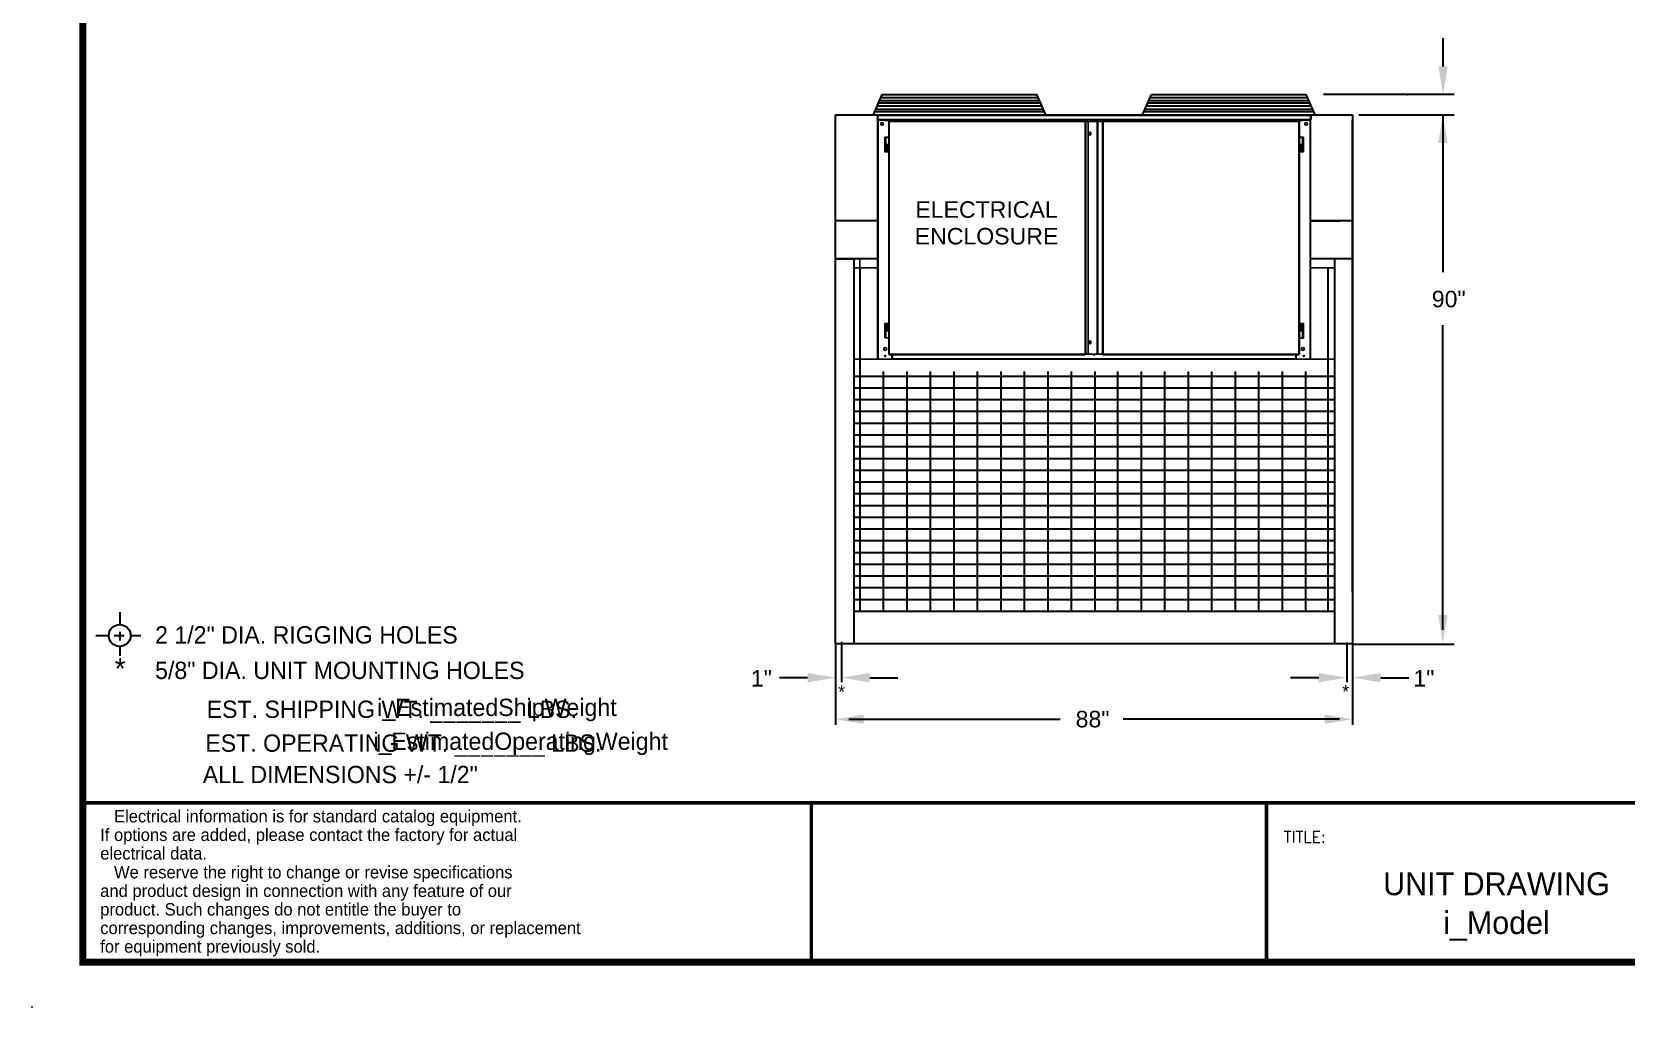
# Model space of a CAD drawing. Extents: x 527 to 1038, y -8 to 315.
# Drawn here: x 527.3 to 798.7, y -7.6 to 158.3 of the extents above; entities that cross this region are included whole.
import ezdxf
from ezdxf.enums import TextEntityAlignment as Align

# ---------------------------------------------------------------- set-up
doc = ezdxf.new("R2010")
doc.units = 0
doc.header["$MEASUREMENT"] = 0
doc.layers.get('0').update_dxf_attribs({"linetype": 'CONTINUOUS'})
doc.styles.add('dimentions', font='ARIAL.TTF')
doc.styles.add('SIMPLEX', font='SIMPLEX')

msp = doc.modelspace()

# ---------------------------------------------------------------- linework, layer by layer
at = {"lineweight": 30}
for p, q in [((767.53, 152.44), (767.53, 157.23)), ((670.56, 144.19), (672.04, 147.66)), ((671.62, 146.67), (698.83, 146.67)), ((671.83, 147.16), (698.62, 147.16)), ((672.04, 147.66), (698.41, 147.66)), ((699.89, 144.19), (698.41, 147.66)), ((716.39, 144.19), (717.88, 147.66)), ((717.45, 146.67), (744.67, 146.67)), ((717.67, 147.16), (744.46, 147.16)), ((717.88, 147.66), (744.24, 147.66)), ((745.73, 144.19), (744.24, 147.66)), ((769.4, 147.66), (747.2, 147.66)), ((664.14, 54.19), (664.14, 144.19)), ((664.14, 144.19), (752.14, 144.19)), ((699.68, 144.69), (670.77, 144.69)), ((670.98, 145.18), (699.47, 145.18)), ((699.26, 145.68), (671.2, 145.68)), ((699.05, 146.17), (671.41, 146.17)), ((745.52, 144.69), (716.61, 144.69)), ((716.82, 145.18), (745.3, 145.18)), ((745.09, 145.68), (717.03, 145.68)), ((744.88, 146.17), (717.24, 146.17)), ((752.14, 144.19), (752.14, 54.19)), ((753.19, 144.19), (769.4, 144.19)), ((767.5, 144.19), (767.5, 117.42)), ((752.14, 63.03), (752.14, 143.28)), ((671.29, 126.19), (664.14, 126.19)), ((752.14, 126.19), (744.98, 126.19)), ((749.39, 126.19), (744.98, 126.19)), ((744.98, 126.19), (745.89, 126.19)), ((744.98, 126.19), (745.14, 126.19)), ((744.98, 126.19), (750.01, 126.19)), ((744.98, 126.19), (750.01, 126.19)), ((664.14, 119.69), (667.24, 119.69)), ((671.29, 119.69), (664.14, 119.69)), ((667.24, 119.69), (667.24, 54.19)), ((752.14, 119.69), (744.98, 119.69)), ((749.05, 119.69), (749.05, 54.19)), ((668.24, 118.19), (668.24, 59.69)), ((747.97, 59.69), (747.97, 118.19)), ((767.5, 56.56), (767.5, 108.43)), ((672.24, 100.5), (672.24, 59.69)), ((676.24, 100.5), (676.24, 59.69)), ((680.24, 100.5), (680.24, 59.69)), ((684.24, 100.5), (684.24, 59.69)), ((688.24, 100.5), (688.24, 59.69)), ((692.24, 100.5), (692.24, 59.69)), ((696.24, 100.5), (696.24, 59.69)), ((700.24, 100.5), (700.24, 59.69)), ((704.24, 100.5), (704.24, 59.69)), ((708.24, 100.5), (708.24, 59.69)), ((712.14, 100.5), (712.14, 59.69)), ((716.14, 100.5), (716.14, 59.69)), ((720.14, 100.5), (720.14, 59.69)), ((724.14, 100.5), (724.14, 59.69)), ((728.14, 100.5), (728.14, 59.69)), ((732.14, 100.5), (732.14, 59.69)), ((736.14, 100.5), (736.14, 59.69)), ((740.14, 100.5), (740.14, 59.69)), ((744.14, 100.5), (744.14, 59.69)), ((749.05, 99.69), (667.24, 99.69)), ((749.05, 97.69), (667.24, 97.69)), ((749.05, 95.69), (667.24, 95.69)), ((749.05, 93.69), (667.24, 93.69)), ((749.05, 91.69), (667.24, 91.69)), ((749.05, 89.69), (667.24, 89.69)), ((749.05, 87.69), (667.24, 87.69)), ((749.05, 85.69), (667.24, 85.69)), ((749.05, 83.69), (667.24, 83.69)), ((749.05, 81.69), (667.24, 81.69)), ((749.05, 79.69), (667.24, 79.69)), ((749.05, 77.69), (667.24, 77.69)), ((749.05, 75.69), (667.24, 75.69)), ((749.05, 73.69), (667.24, 73.69)), ((749.05, 71.69), (667.24, 71.69)), ((749.05, 69.69), (667.24, 69.69)), ((749.05, 67.69), (667.24, 67.69)), ((749.05, 65.69), (667.24, 65.69)), ((749.05, 63.69), (667.24, 63.69)), ((749.05, 61.69), (667.24, 61.69)), ((542.28, 59.55), (542.28, 57.59)), ((749.05, 59.69), (667.24, 59.69)), ((538.24, 55.59), (540.22, 55.59)), ((541.36, 55.59), (543.03, 55.59)), ((542.28, 56.22), (542.28, 54.74)), ((544.18, 55.59), (545.87, 55.59)), ((665.11, 54.52), (665.11, 47.67)), ((751.15, 54.41), (751.15, 47.67)), ((542.28, 53.69), (542.28, 52.15)), ((752.14, 54.19), (664.14, 54.19)), ((664.14, 54.13), (664.14, 40.42)), ((752.14, 54.13), (752.14, 40.42)), ((752.21, 54.13), (769.4, 54.13)), ((659.36, 48.42), (654.57, 48.42)), ((669.93, 48.42), (674.71, 48.42)), ((746.36, 48.42), (741.58, 48.42)), ((756.93, 48.42), (761.71, 48.42)), ((666.39, 41.35), (702.34, 41.35)), ((749.89, 41.35), (713.05, 41.35)), ((660, 0), (660, 27.13)), ((737.5, 0), (737.5, 27.13))]:
    msp.add_line(p, q, dxfattribs=at)
for p, q in [((671.25, 144.16), (671.24, 144.15)), ((671.24, 144.15), (671.24, 144.13)), ((671.24, 144.13), (671.24, 144.12)), ((671.31, 144.12), (671.24, 144.12)), ((671.24, 144.12), (671.24, 143.44)), ((671.26, 144.17), (671.25, 144.16)), ((671.27, 144.18), (671.26, 144.17)), ((671.28, 144.19), (671.27, 144.18)), ((671.3, 144.19), (671.28, 144.19)), ((671.31, 144.19), (671.3, 144.19)), ((744.98, 144.19), (671.31, 144.19)), ((671.31, 144.12), (671.31, 144.19)), ((671.31, 144.12), (671.31, 144.19)), ((671.31, 144.19), (671.31, 144.19)), ((744.98, 144.12), (671.31, 144.12)), ((671.31, 144.12), (671.31, 143.39)), ((671.31, 144.12), (671.31, 144.04)), ((671.31, 144.12), (671.31, 144.12)), ((671.31, 144.12), (671.31, 144.12)), ((671.31, 144.12), (671.31, 144.12)), ((671.31, 144.12), (671.31, 144.12)), ((671.31, 144.12), (671.31, 144.12)), ((671.31, 144.12), (671.31, 144.12)), ((671.31, 144.12), (671.31, 144.12)), ((671.31, 144.12), (671.31, 144.12)), ((671.31, 144.12), (671.31, 144.12)), ((671.31, 144.04), (671.31, 144.04)), ((671.31, 144.04), (671.31, 144.04)), ((744.98, 144.19), (744.98, 144.12)), ((744.98, 144.19), (744.98, 144.19)), ((744.98, 144.12), (744.98, 144.19)), ((744.98, 144.12), (744.98, 143.39)), ((744.98, 143.44), (744.98, 144.12)), ((744.98, 144.12), (745.05, 144.12)), ((744.98, 144.12), (744.98, 144.12)), ((744.98, 144.12), (744.98, 144.12)), ((744.98, 144.12), (744.98, 144.12)), ((744.98, 144.12), (744.98, 144.12)), ((744.98, 144.12), (744.98, 144.12)), ((744.98, 144.12), (744.98, 144.12)), ((744.98, 144.12), (744.98, 144.12)), ((744.98, 144.12), (744.98, 144.12)), ((744.98, 144.12), (744.98, 144.12)), ((744.98, 144.04), (744.98, 144.04)), ((744.98, 144.04), (744.98, 144.04)), ((745.05, 143.44), (745.05, 144.12)), ((671.24, 143.44), (671.31, 143.44)), ((671.29, 143.44), (671.29, 102.62)), ((744.98, 143.39), (671.31, 143.39)), ((672.61, 143.39), (671.31, 143.39)), ((671.31, 143.39), (671.31, 143.39)), ((671.31, 143.39), (671.31, 143.32)), ((672.61, 143.32), (671.31, 143.32)), ((671.37, 143.32), (671.37, 102.62)), ((743.68, 143.39), (672.61, 143.39)), ((672.61, 143.32), (672.61, 143.39)), ((672.61, 143.32), (672.74, 143.31)), ((672.61, 143.25), (672.61, 143.32)), ((672.74, 143.24), (672.61, 143.25)), ((672.74, 143.31), (672.74, 143.24)), ((743.55, 143.31), (672.74, 143.31)), ((743.55, 143.24), (672.74, 143.24)), ((673.2, 143.05), (673.2, 103.45)), ((673.2, 143.05), (673.27, 143.05)), ((673.27, 143.13), (706.62, 143.13)), ((673.27, 143.12), (673.27, 143.13)), ((673.27, 143.13), (673.27, 143.13)), ((673.27, 143.11), (673.27, 143.12)), ((673.27, 143.12), (673.27, 143.12)), ((673.27, 143.09), (673.27, 143.11)), ((673.27, 143.08), (673.27, 143.09)), ((673.27, 143.07), (673.27, 143.08)), ((673.27, 143.05), (673.27, 143.07)), ((673.27, 143.05), (673.27, 143.05)), ((706.62, 143.05), (673.27, 143.05)), ((673.27, 143.05), (673.27, 103.45)), ((673.71, 143.24), (673.71, 143.13)), ((673.72, 143.13), (673.72, 143.24)), ((673.79, 143.13), (673.79, 143.24)), ((706.62, 143.05), (706.62, 143.13)), ((706.62, 143.13), (706.62, 143.05)), ((706.62, 143.13), (706.62, 143.13)), ((706.62, 143.13), (706.62, 143.13)), ((706.62, 143.13), (706.62, 143.12)), ((706.62, 143.12), (706.62, 143.12)), ((706.62, 143.12), (706.62, 143.11)), ((706.62, 143.11), (706.62, 143.09)), ((706.62, 143.09), (706.62, 143.08)), ((706.62, 143.08), (706.62, 143.07)), ((706.62, 143.07), (706.62, 143.05)), ((706.62, 143.05), (706.62, 103.45)), ((706.62, 143.05), (706.7, 143.05)), ((706.62, 143.05), (706.62, 143.05)), ((706.62, 143.05), (706.62, 143.05)), ((706.62, 143.05), (706.62, 143.05)), ((706.62, 143.05), (706.62, 143.05)), ((706.62, 143.05), (706.62, 143.05)), ((706.62, 143.05), (706.62, 143.05)), ((706.62, 143.05), (706.62, 143.05)), ((706.62, 143.05), (706.62, 143.05)), ((706.62, 143.05), (706.62, 143.05)), ((706.62, 143.05), (706.62, 143.05)), ((706.62, 143.05), (706.62, 143.05)), ((706.62, 143.05), (706.62, 143.05)), ((706.7, 143.05), (706.7, 103.45)), ((706.7, 143.05), (706.7, 103.45)), ((706.7, 143.05), (706.7, 143.05)), ((706.7, 143.05), (706.7, 103.45)), ((706.7, 143.05), (707.14, 143.05)), ((706.7, 143.05), (706.7, 143.05)), ((707.14, 103.45), (707.14, 143.05)), ((708.68, 143.05), (707.14, 143.05)), ((707.14, 103.45), (707.14, 143.05)), ((707.14, 143.05), (707.14, 143.05)), ((707.32, 141.18), (707.31, 141.13)), ((707.31, 141.13), (707.31, 140.91)), ((707.35, 141.22), (707.32, 141.18)), ((707.38, 141.25), (707.35, 141.22)), ((707.37, 141.18), (707.36, 141.13)), ((707.37, 141.18), (707.36, 141.13)), ((707.36, 141.13), (707.36, 140.91)), ((707.36, 141.13), (707.36, 141.13)), ((707.36, 141.13), (707.36, 140.98)), ((707.39, 141.22), (707.37, 141.18)), ((707.39, 141.22), (707.37, 141.18)), ((707.43, 141.27), (707.38, 141.25)), ((707.43, 141.25), (707.39, 141.22)), ((707.43, 141.25), (707.39, 141.22)), ((707.47, 141.27), (707.43, 141.25)), ((707.47, 141.27), (707.43, 141.25)), ((707.48, 141.27), (707.43, 141.27)), ((707.48, 141.27), (707.45, 141.27)), ((707.48, 141.27), (707.47, 141.27)), ((707.48, 141.27), (707.47, 141.27)), ((707.52, 141.25), (707.48, 141.27)), ((707.52, 141.25), (707.48, 141.27)), ((707.56, 141.22), (707.52, 141.25)), ((707.56, 141.22), (707.52, 141.25)), ((707.58, 141.18), (707.56, 141.22)), ((707.58, 141.18), (707.56, 141.22)), ((707.59, 141.13), (707.58, 141.18)), ((707.59, 141.13), (707.58, 141.18)), ((707.59, 140.91), (707.59, 141.13)), ((707.59, 141.13), (707.59, 141.13)), ((707.59, 140.91), (707.59, 141.13)), ((708.25, 143.2), (707.94, 143.2)), ((708.68, 103.45), (708.68, 143.05)), ((708.68, 143.05), (708.74, 143.05)), ((708.74, 103.45), (708.74, 143.05)), ((708.76, 143.05), (708.74, 143.05)), ((708.76, 103.45), (708.76, 143.05)), ((708.76, 143.05), (708.77, 143.05)), ((708.77, 103.45), (708.77, 143.05)), ((709.56, 143.05), (708.77, 143.05)), ((709.56, 103.45), (709.56, 143.05)), ((709.56, 143.05), (709.57, 143.05)), ((709.57, 103.45), (709.57, 143.05)), ((709.57, 143.05), (709.65, 143.05)), ((709.57, 103.45), (709.57, 143.05)), ((709.57, 143.05), (709.57, 143.05)), ((709.64, 143.13), (709.64, 143.05)), ((709.65, 143.13), (709.64, 143.13)), ((709.65, 143.05), (709.64, 143.05)), ((709.65, 143.05), (709.65, 143.13)), ((709.65, 143.13), (743, 143.13)), ((709.65, 143.12), (709.65, 143.13)), ((709.65, 143.13), (709.65, 143.13)), ((709.65, 143.11), (709.65, 143.12)), ((709.65, 143.12), (709.65, 143.12)), ((709.65, 143.09), (709.65, 143.11)), ((709.65, 143.08), (709.65, 143.09)), ((709.65, 143.07), (709.65, 143.08)), ((709.65, 143.05), (709.65, 143.07)), ((709.65, 103.45), (709.65, 143.05)), ((709.65, 143.05), (709.65, 143.05)), ((743, 143.05), (709.65, 143.05)), ((709.65, 143.05), (709.65, 143.05)), ((709.65, 143.05), (709.65, 143.05)), ((709.65, 143.05), (709.65, 143.05)), ((709.65, 143.05), (709.65, 143.05)), ((709.65, 143.05), (709.65, 143.05)), ((709.65, 143.05), (709.65, 143.05)), ((709.65, 143.05), (709.65, 143.05)), ((709.65, 143.05), (709.65, 143.05)), ((709.65, 143.05), (709.65, 143.05)), ((709.65, 143.05), (709.65, 143.05)), ((742.48, 143.24), (742.48, 143.13)), ((742.55, 143.24), (742.55, 143.13)), ((742.55, 143.24), (742.55, 143.13)), ((743, 143.13), (743, 143.13)), ((743, 143.13), (743, 143.12)), ((743, 143.12), (743, 143.12)), ((743, 143.12), (743, 143.11)), ((743, 143.11), (743, 143.09)), ((743, 143.09), (743, 143.08)), ((743, 143.08), (743, 143.07)), ((743, 143.07), (743, 143.05)), ((743, 143.05), (743, 143.05)), ((743, 103.45), (743, 143.05)), ((743, 143.05), (743.07, 143.05)), ((743.07, 103.45), (743.07, 143.05)), ((743.55, 143.31), (743.68, 143.32)), ((743.55, 143.24), (743.55, 143.31)), ((743.68, 143.25), (743.55, 143.24)), ((743.68, 143.39), (743.68, 143.32)), ((744.98, 143.39), (743.68, 143.39)), ((743.68, 143.32), (743.68, 143.25)), ((744.98, 143.32), (743.68, 143.32)), ((744.9, 143.32), (744.9, 102.62)), ((744.98, 143.44), (744.98, 102.62)), ((745.05, 143.44), (744.98, 143.44)), ((744.98, 143.39), (744.98, 143.32)), ((744.98, 143.39), (744.98, 143.39)), ((672.52, 140.38), (672.51, 140.38)), ((672.51, 140.38), (672.51, 140.37)), ((672.51, 140.37), (672.51, 140.37)), ((672.51, 140.37), (672.51, 140.37)), ((672.51, 140.37), (672.51, 140.37)), ((672.51, 140.37), (672.51, 140.36)), ((672.51, 139.17), (672.51, 140.36)), ((672.68, 140.36), (672.51, 140.36)), ((672.51, 139.17), (672.68, 139.17)), ((672.51, 139.17), (672.51, 139.16)), ((672.51, 139.16), (672.51, 139.16)), ((672.51, 139.16), (672.51, 139.16)), ((672.51, 139.16), (672.51, 139.16)), ((672.51, 139.16), (672.51, 139.15)), ((672.51, 139.15), (672.52, 139.15)), ((672.52, 140.38), (672.68, 140.38)), ((672.52, 140.38), (672.52, 140.38)), ((672.52, 140.38), (672.52, 140.38)), ((672.68, 139.15), (672.52, 139.15)), ((672.52, 139.15), (672.52, 139.15)), ((672.52, 139.15), (672.52, 139.15)), ((672.52, 137.91), (672.52, 139.1)), ((672.69, 139.1), (672.52, 139.1)), ((672.53, 139.12), (672.69, 139.12)), ((672.63, 139.15), (672.63, 139.12)), ((672.68, 140.38), (673.18, 140.38)), ((672.68, 140.38), (672.68, 140.38)), ((672.68, 140.38), (672.68, 140.38)), ((672.68, 140.38), (672.68, 140.38)), ((672.68, 140.38), (672.68, 140.37)), ((672.68, 140.37), (672.68, 140.37)), ((672.68, 140.37), (672.68, 140.37)), ((672.68, 140.37), (672.68, 140.37)), ((672.68, 140.37), (672.68, 140.36)), ((673.18, 140.36), (672.68, 140.36)), ((672.68, 140.36), (672.68, 139.17)), ((672.68, 139.17), (673.18, 139.17)), ((672.68, 139.17), (672.68, 139.16)), ((672.68, 139.16), (672.68, 139.16)), ((672.68, 139.16), (672.68, 139.16)), ((672.68, 139.16), (672.68, 139.16)), ((672.68, 139.16), (672.68, 139.15)), ((673.18, 139.15), (672.68, 139.15)), ((672.68, 139.15), (672.68, 139.15)), ((672.68, 139.15), (672.68, 139.15)), ((672.68, 139.15), (672.68, 139.15)), ((672.69, 139.12), (672.94, 139.12)), ((672.69, 139.12), (672.69, 139.1)), ((672.69, 139.1), (672.69, 137.91)), ((672.94, 139.1), (672.69, 139.1)), ((672.94, 139.12), (672.94, 139.1)), ((672.94, 139.12), (673.1, 139.12)), ((672.94, 137.91), (672.94, 139.1)), ((673.12, 139.1), (672.94, 139.1)), ((673, 139.12), (673, 139.15)), ((673.12, 139.1), (673.12, 137.91)), ((673.18, 140.38), (673.18, 140.38)), ((673.19, 140.38), (673.18, 140.38)), ((673.19, 140.38), (673.18, 140.38)), ((673.18, 140.37), (673.18, 140.38)), ((673.18, 140.38), (673.18, 140.38)), ((673.18, 140.38), (673.18, 140.38)), ((673.18, 140.38), (673.18, 140.38)), ((673.18, 140.36), (673.18, 140.37)), ((673.18, 140.37), (673.18, 140.37)), ((673.18, 140.37), (673.18, 140.37)), ((673.18, 140.37), (673.18, 140.37)), ((673.18, 139.17), (673.18, 140.36)), ((673.18, 140.36), (673.2, 140.36)), ((673.18, 139.17), (673.2, 139.17)), ((673.18, 139.17), (673.18, 139.16)), ((673.18, 139.16), (673.18, 139.16)), ((673.18, 139.16), (673.18, 139.16)), ((673.18, 139.16), (673.18, 139.16)), ((673.18, 139.16), (673.18, 139.15)), ((673.18, 139.15), (673.18, 139.15)), ((673.18, 139.15), (673.19, 139.15)), ((673.18, 139.15), (673.18, 139.15)), ((673.18, 139.15), (673.18, 139.15)), ((673.18, 139.15), (673.18, 139.15)), ((673.18, 139.15), (673.19, 139.15)), ((673.2, 140.37), (673.19, 140.38)), ((673.19, 140.38), (673.19, 140.38)), ((673.19, 140.38), (673.19, 140.38)), ((673.19, 140.37), (673.19, 140.38)), ((673.19, 140.38), (673.19, 140.38)), ((673.19, 140.38), (673.19, 140.38)), ((673.2, 140.37), (673.19, 140.37)), ((673.19, 139.15), (673.2, 139.16)), ((673.19, 139.15), (673.19, 139.16)), ((673.19, 139.16), (673.2, 139.16)), ((673.19, 139.15), (673.19, 139.15)), ((673.19, 139.15), (673.19, 139.15)), ((673.19, 139.15), (673.19, 139.15)), ((673.19, 139.15), (673.19, 139.15)), ((673.2, 140.37), (673.2, 140.37)), ((673.2, 140.37), (673.2, 140.37)), ((673.2, 140.37), (673.2, 140.37)), ((673.2, 140.37), (673.2, 140.37)), ((673.2, 139.16), (673.2, 139.16)), ((673.2, 139.16), (673.2, 139.16)), ((673.2, 139.16), (673.2, 139.16)), ((673.2, 139.16), (673.2, 139.16)), ((707.31, 140.91), (707.32, 140.86)), ((707.32, 140.86), (707.35, 140.82)), ((707.35, 140.82), (707.38, 140.79)), ((707.36, 140.91), (707.36, 140.91)), ((707.36, 140.91), (707.37, 140.86)), ((707.37, 140.86), (707.39, 140.82)), ((707.38, 140.79), (707.43, 140.77)), ((707.39, 140.82), (707.43, 140.79)), ((707.43, 140.79), (707.47, 140.77)), ((707.43, 140.77), (707.48, 140.77)), ((707.45, 140.77), (707.48, 140.77)), ((707.47, 140.77), (707.48, 140.77)), ((707.48, 140.77), (707.52, 140.79)), ((707.48, 140.77), (707.52, 140.79)), ((707.52, 140.79), (707.56, 140.82)), ((707.52, 140.79), (707.56, 140.82)), ((707.56, 140.82), (707.58, 140.86)), ((707.56, 140.82), (707.58, 140.86)), ((707.58, 140.86), (707.59, 140.91)), ((707.58, 140.86), (707.59, 140.91)), ((707.59, 140.91), (707.59, 140.91)), ((743.07, 140.38), (743.07, 140.38)), ((743.07, 140.38), (743.08, 140.38)), ((743.07, 140.37), (743.07, 140.37)), ((743.07, 140.37), (743.08, 140.37)), ((743.07, 140.36), (743.09, 140.36)), ((743.07, 139.17), (743.09, 139.17)), ((743.08, 139.16), (743.07, 139.16)), ((743.07, 139.16), (743.07, 139.16)), ((743.08, 139.15), (743.07, 139.15)), ((743.07, 139.15), (743.07, 139.15)), ((743.08, 140.38), (743.09, 140.38)), ((743.08, 140.37), (743.08, 140.38)), ((743.08, 140.38), (743.08, 140.38)), ((743.08, 140.38), (743.08, 140.38)), ((743.08, 140.38), (743.09, 140.38)), ((743.08, 140.38), (743.08, 140.38)), ((743.08, 139.15), (743.08, 139.16)), ((743.09, 139.15), (743.08, 139.15)), ((743.09, 139.15), (743.08, 139.15)), ((743.08, 139.15), (743.08, 139.15)), ((743.08, 139.15), (743.08, 139.15)), ((743.08, 139.15), (743.08, 139.15)), ((743.09, 140.38), (743.59, 140.38)), ((743.09, 140.37), (743.09, 140.38)), ((743.09, 140.38), (743.09, 140.38)), ((743.09, 140.38), (743.09, 140.38)), ((743.09, 140.38), (743.09, 140.38)), ((743.09, 140.36), (743.09, 140.37)), ((743.09, 140.37), (743.09, 140.37)), ((743.09, 140.37), (743.09, 140.37)), ((743.09, 140.37), (743.09, 140.37)), ((743.09, 140.36), (743.09, 139.17)), ((743.59, 140.36), (743.09, 140.36)), ((743.09, 139.17), (743.59, 139.17)), ((743.09, 139.16), (743.09, 139.17)), ((743.09, 139.15), (743.09, 139.16)), ((743.09, 139.16), (743.09, 139.16)), ((743.09, 139.16), (743.09, 139.16)), ((743.09, 139.16), (743.09, 139.16)), ((743.59, 139.15), (743.09, 139.15)), ((743.09, 139.15), (743.09, 139.15)), ((743.09, 139.15), (743.09, 139.15)), ((743.09, 139.15), (743.09, 139.15)), ((743.15, 137.91), (743.15, 139.1)), ((743.32, 139.1), (743.15, 139.1)), ((743.17, 139.12), (743.32, 139.12)), ((743.27, 139.15), (743.27, 139.12)), ((743.32, 139.12), (743.58, 139.12)), ((743.32, 139.12), (743.32, 139.1)), ((743.32, 139.1), (743.32, 137.91)), ((743.58, 139.1), (743.32, 139.1)), ((743.58, 139.12), (743.58, 139.1)), ((743.58, 139.12), (743.74, 139.12)), ((743.58, 137.91), (743.58, 139.1)), ((743.75, 139.1), (743.58, 139.1)), ((743.59, 140.38), (743.75, 140.38)), ((743.59, 140.38), (743.59, 140.38)), ((743.59, 140.38), (743.59, 140.38)), ((743.59, 140.38), (743.59, 140.38)), ((743.59, 140.38), (743.59, 140.37)), ((743.59, 140.37), (743.59, 140.37)), ((743.59, 140.37), (743.59, 140.37)), ((743.59, 140.37), (743.59, 140.37)), ((743.59, 140.37), (743.59, 140.36)), ((743.59, 139.17), (743.59, 140.36)), ((743.76, 140.36), (743.59, 140.36)), ((743.59, 139.17), (743.76, 139.17)), ((743.59, 139.16), (743.59, 139.17)), ((743.59, 139.15), (743.59, 139.16)), ((743.59, 139.16), (743.59, 139.16)), ((743.59, 139.16), (743.59, 139.16)), ((743.59, 139.16), (743.59, 139.16)), ((743.75, 139.15), (743.59, 139.15)), ((743.59, 139.15), (743.59, 139.15)), ((743.59, 139.15), (743.59, 139.15)), ((743.59, 139.15), (743.59, 139.15)), ((743.63, 139.12), (743.63, 139.15)), ((743.75, 140.38), (743.75, 140.38)), ((743.75, 140.38), (743.75, 140.38)), ((743.75, 140.38), (743.76, 140.38)), ((743.76, 139.15), (743.75, 139.15)), ((743.75, 139.15), (743.75, 139.15)), ((743.75, 139.15), (743.75, 139.15)), ((743.75, 139.1), (743.75, 137.91)), ((743.76, 140.38), (743.76, 140.37)), ((743.76, 140.37), (743.76, 140.37)), ((743.76, 140.37), (743.76, 140.37)), ((743.76, 140.37), (743.76, 140.37)), ((743.76, 140.37), (743.76, 140.36)), ((743.76, 140.36), (743.76, 139.17)), ((743.76, 139.17), (743.76, 139.16)), ((743.76, 139.16), (743.76, 139.16)), ((743.76, 139.16), (743.76, 139.16)), ((743.76, 139.16), (743.76, 139.16)), ((743.76, 139.16), (743.76, 139.15)), ((672.52, 137.91), (672.69, 137.91)), ((672.69, 137.89), (672.53, 137.89)), ((672.69, 137.91), (672.94, 137.91)), ((672.69, 137.91), (672.69, 137.89)), ((672.94, 137.89), (672.69, 137.89)), ((672.94, 137.91), (673.12, 137.91)), ((672.94, 137.91), (672.94, 137.89)), ((673.1, 137.89), (672.94, 137.89)), ((743.15, 137.91), (743.32, 137.91)), ((743.32, 137.89), (743.17, 137.89)), ((743.32, 137.91), (743.58, 137.91)), ((743.32, 137.91), (743.32, 137.89)), ((743.58, 137.89), (743.32, 137.89)), ((743.58, 137.91), (743.75, 137.91)), ((743.58, 137.91), (743.58, 137.89)), ((743.74, 137.89), (743.58, 137.89)), ((752.14, 126.13), (752.14, 51.71)), ((668.24, 59.69), (668.24, 119.69)), ((671.37, 118.19), (667.24, 118.19)), ((668.24, 59.69), (668.24, 118.19)), ((744.92, 118.19), (749.05, 118.19)), ((672.52, 107.5), (672.52, 108.7)), ((672.69, 108.7), (672.52, 108.7)), ((672.53, 108.71), (672.69, 108.71)), ((672.69, 108.71), (672.94, 108.71)), ((672.69, 108.71), (672.69, 108.7)), ((672.69, 108.7), (672.69, 107.5)), ((672.94, 108.7), (672.69, 108.7)), ((672.94, 108.71), (672.94, 108.7)), ((672.94, 108.71), (673.1, 108.71)), ((672.94, 107.5), (672.94, 108.7)), ((673.12, 108.7), (672.94, 108.7)), ((673.12, 108.7), (673.12, 107.5)), ((743.32, 108.69), (743.15, 108.69)), ((743.15, 107.49), (743.15, 108.69)), ((743.17, 108.7), (743.32, 108.7)), ((743.32, 108.69), (743.32, 108.7)), ((743.32, 108.7), (743.58, 108.7)), ((743.58, 108.69), (743.32, 108.69)), ((743.32, 108.69), (743.32, 107.49)), ((743.58, 108.7), (743.74, 108.7)), ((743.58, 108.69), (743.58, 108.7)), ((743.75, 108.69), (743.58, 108.69)), ((743.58, 107.49), (743.58, 108.69)), ((743.75, 108.69), (743.75, 107.49)), ((672.52, 107.45), (672.51, 107.45)), ((672.51, 107.45), (672.51, 107.45)), ((672.51, 107.45), (672.51, 107.45)), ((672.51, 107.45), (672.51, 107.44)), ((672.51, 106.24), (672.51, 107.44)), ((672.68, 107.44), (672.51, 107.44)), ((672.51, 107.44), (672.51, 107.44)), ((672.51, 107.44), (672.51, 107.44)), ((672.51, 106.24), (672.68, 106.24)), ((672.51, 106.24), (672.51, 106.24)), ((672.51, 106.24), (672.51, 106.24)), ((672.51, 106.24), (672.51, 106.23)), ((672.51, 106.23), (672.51, 106.23)), ((672.51, 106.23), (672.51, 106.23)), ((672.51, 106.23), (672.52, 106.23)), ((672.52, 107.5), (672.69, 107.5)), ((672.52, 107.45), (672.68, 107.45)), ((672.52, 107.45), (672.52, 107.45)), ((672.52, 107.45), (672.52, 107.45)), ((672.68, 106.23), (672.52, 106.23)), ((672.52, 106.23), (672.52, 106.23)), ((672.52, 106.23), (672.52, 106.23)), ((672.69, 107.48), (672.53, 107.48)), ((672.63, 107.48), (672.63, 107.45)), ((672.68, 107.45), (673.18, 107.45)), ((672.68, 107.45), (672.68, 107.45)), ((672.68, 107.45), (672.68, 107.45)), ((672.68, 107.45), (672.68, 107.45)), ((672.68, 107.45), (672.68, 107.45)), ((672.68, 107.45), (672.68, 107.45)), ((672.68, 107.45), (672.68, 107.44)), ((672.68, 107.44), (672.68, 106.24)), ((673.18, 107.44), (672.68, 107.44)), ((672.68, 107.44), (672.68, 107.44)), ((672.68, 107.44), (672.68, 107.44)), ((672.68, 106.24), (673.18, 106.24)), ((672.68, 106.24), (672.68, 106.24)), ((672.68, 106.24), (672.68, 106.24)), ((672.68, 106.24), (672.68, 106.23)), ((673.18, 106.23), (672.68, 106.23)), ((672.68, 106.23), (672.68, 106.23)), ((672.68, 106.23), (672.68, 106.23)), ((672.68, 106.23), (672.68, 106.23)), ((672.68, 106.23), (672.68, 106.23)), ((672.68, 106.23), (672.68, 106.23)), ((672.69, 107.5), (672.94, 107.5)), ((672.69, 107.5), (672.69, 107.48)), ((672.94, 107.48), (672.69, 107.48)), ((672.94, 107.5), (673.12, 107.5)), ((672.94, 107.5), (672.94, 107.48)), ((673.1, 107.48), (672.94, 107.48)), ((673, 107.45), (673, 107.48)), ((673.18, 107.45), (673.18, 107.45)), ((673.19, 107.45), (673.18, 107.45)), ((673.19, 107.45), (673.18, 107.45)), ((673.18, 107.44), (673.18, 107.45)), ((673.18, 107.45), (673.18, 107.45)), ((673.18, 107.45), (673.18, 107.45)), ((673.18, 107.45), (673.18, 107.45)), ((673.18, 107.45), (673.18, 107.45)), ((673.18, 107.45), (673.18, 107.45)), ((673.18, 106.24), (673.18, 107.44)), ((673.18, 107.44), (673.2, 107.44)), ((673.18, 107.44), (673.18, 107.44)), ((673.18, 107.44), (673.18, 107.44)), ((673.18, 106.24), (673.2, 106.24)), ((673.18, 106.24), (673.18, 106.24)), ((673.18, 106.24), (673.18, 106.24)), ((673.18, 106.24), (673.18, 106.23)), ((673.18, 106.23), (673.18, 106.23)), ((673.18, 106.23), (673.19, 106.23)), ((673.18, 106.23), (673.18, 106.23)), ((673.18, 106.23), (673.18, 106.23)), ((673.18, 106.23), (673.18, 106.23)), ((673.18, 106.23), (673.18, 106.23)), ((673.18, 106.23), (673.18, 106.23)), ((673.18, 106.23), (673.19, 106.23)), ((673.2, 107.45), (673.19, 107.45)), ((673.19, 107.45), (673.19, 107.45)), ((673.19, 107.45), (673.19, 107.45)), ((673.2, 107.45), (673.19, 107.45)), ((673.19, 107.45), (673.19, 107.45)), ((673.19, 107.45), (673.19, 107.45)), ((673.19, 107.45), (673.19, 107.45)), ((673.19, 106.23), (673.19, 106.23)), ((673.19, 106.23), (673.19, 106.23)), ((673.19, 106.23), (673.2, 106.23)), ((673.19, 106.23), (673.19, 106.23)), ((673.19, 106.23), (673.19, 106.23)), ((673.19, 106.23), (673.19, 106.23)), ((673.19, 106.23), (673.2, 106.23)), ((673.2, 107.45), (673.2, 107.45)), ((673.2, 107.45), (673.2, 107.45)), ((673.2, 107.44), (673.2, 107.45)), ((673.2, 107.44), (673.2, 107.44)), ((673.2, 106.23), (673.2, 106.24)), ((673.2, 106.24), (673.2, 106.24)), ((673.2, 106.23), (673.2, 106.23)), ((673.2, 106.23), (673.2, 106.23)), ((743.08, 107.44), (743.07, 107.44)), ((743.07, 107.44), (743.07, 107.44)), ((743.08, 107.44), (743.07, 107.44)), ((743.07, 107.44), (743.07, 107.44)), ((743.09, 107.43), (743.07, 107.43)), ((743.09, 106.23), (743.07, 106.23)), ((743.07, 106.23), (743.07, 106.22)), ((743.07, 106.22), (743.07, 106.22)), ((743.07, 106.22), (743.08, 106.22)), ((743.07, 106.22), (743.08, 106.22)), ((743.08, 107.44), (743.09, 107.44)), ((743.08, 107.44), (743.08, 107.44)), ((743.09, 107.44), (743.08, 107.44)), ((743.08, 107.44), (743.08, 107.44)), ((743.08, 107.44), (743.08, 107.44)), ((743.08, 107.44), (743.08, 107.44)), ((743.09, 106.22), (743.08, 106.22)), ((743.08, 106.22), (743.08, 106.22)), ((743.08, 106.22), (743.08, 106.22)), ((743.08, 106.22), (743.08, 106.22)), ((743.08, 106.22), (743.08, 106.22)), ((743.08, 106.22), (743.09, 106.22)), ((743.09, 107.44), (743.59, 107.44)), ((743.09, 107.43), (743.09, 107.44)), ((743.09, 107.44), (743.09, 107.44)), ((743.09, 107.44), (743.09, 107.44)), ((743.09, 107.44), (743.09, 107.44)), ((743.09, 107.44), (743.09, 107.44)), ((743.09, 107.44), (743.09, 107.44)), ((743.09, 107.44), (743.09, 107.44)), ((743.09, 107.43), (743.09, 106.23)), ((743.59, 107.43), (743.09, 107.43)), ((743.09, 107.43), (743.09, 107.43)), ((743.09, 106.23), (743.59, 106.23)), ((743.09, 106.23), (743.09, 106.23)), ((743.09, 106.23), (743.09, 106.23)), ((743.09, 106.23), (743.09, 106.22)), ((743.59, 106.22), (743.09, 106.22)), ((743.09, 106.22), (743.09, 106.22)), ((743.09, 106.22), (743.09, 106.22)), ((743.09, 106.22), (743.09, 106.22)), ((743.09, 106.22), (743.09, 106.22)), ((743.09, 106.22), (743.09, 106.22)), ((743.15, 107.49), (743.32, 107.49)), ((743.32, 107.48), (743.17, 107.48)), ((743.27, 107.48), (743.27, 107.44)), ((743.32, 107.48), (743.32, 107.49)), ((743.32, 107.49), (743.58, 107.49)), ((743.58, 107.48), (743.32, 107.48)), ((743.58, 107.48), (743.58, 107.49)), ((743.58, 107.49), (743.75, 107.49)), ((743.74, 107.48), (743.58, 107.48)), ((743.59, 107.44), (743.75, 107.44)), ((743.59, 107.43), (743.59, 107.44)), ((743.59, 107.44), (743.59, 107.44)), ((743.59, 107.44), (743.59, 107.44)), ((743.59, 107.44), (743.59, 107.44)), ((743.59, 107.44), (743.59, 107.44)), ((743.59, 107.44), (743.59, 107.44)), ((743.59, 107.44), (743.59, 107.44)), ((743.59, 106.23), (743.59, 107.43)), ((743.76, 107.43), (743.59, 107.43)), ((743.59, 107.43), (743.59, 107.43)), ((743.59, 106.23), (743.76, 106.23)), ((743.59, 106.22), (743.59, 106.23)), ((743.59, 106.23), (743.59, 106.23)), ((743.59, 106.23), (743.59, 106.23)), ((743.75, 106.22), (743.59, 106.22)), ((743.59, 106.22), (743.59, 106.22)), ((743.59, 106.22), (743.59, 106.22)), ((743.59, 106.22), (743.59, 106.22)), ((743.59, 106.22), (743.59, 106.22)), ((743.59, 106.22), (743.59, 106.22)), ((743.63, 107.44), (743.63, 107.48)), ((743.76, 107.44), (743.75, 107.44)), ((743.75, 107.44), (743.75, 107.44)), ((743.75, 107.44), (743.75, 107.44)), ((743.75, 106.22), (743.75, 106.22)), ((743.75, 106.22), (743.75, 106.22)), ((743.75, 106.22), (743.76, 106.22)), ((743.76, 107.43), (743.76, 107.44)), ((743.76, 107.44), (743.76, 107.44)), ((743.76, 107.44), (743.76, 107.44)), ((743.76, 107.44), (743.76, 107.44)), ((743.76, 107.43), (743.76, 106.23)), ((743.76, 107.43), (743.76, 107.43)), ((743.76, 106.22), (743.76, 106.23)), ((743.76, 106.23), (743.76, 106.23)), ((743.76, 106.23), (743.76, 106.23)), ((743.76, 106.22), (743.76, 106.22)), ((743.76, 106.22), (743.76, 106.22)), ((673.27, 103.45), (673.2, 103.45)), ((673.27, 103.45), (706.62, 103.45)), ((673.27, 103.45), (673.27, 103.45)), ((673.27, 103.43), (673.27, 103.45)), ((673.27, 103.42), (673.27, 103.43)), ((673.27, 103.41), (673.27, 103.42)), ((673.27, 103.4), (673.27, 103.41)), ((673.27, 103.39), (673.27, 103.4)), ((673.27, 103.38), (673.27, 103.39)), ((673.27, 103.37), (673.27, 103.38)), ((673.27, 103.38), (673.27, 103.38)), ((706.62, 103.37), (673.27, 103.37)), ((673.71, 103.37), (673.71, 102.62)), ((673.72, 102.62), (673.72, 103.37)), ((673.79, 102.62), (673.79, 103.37)), ((706.7, 103.45), (706.62, 103.45)), ((706.62, 103.45), (706.62, 103.45)), ((706.62, 103.45), (706.62, 103.45)), ((706.62, 103.45), (706.62, 103.37)), ((706.62, 103.45), (706.62, 103.45)), ((706.62, 103.37), (706.62, 103.45)), ((706.62, 103.45), (706.62, 103.45)), ((706.62, 103.45), (706.62, 103.45)), ((706.62, 103.45), (706.62, 103.45)), ((706.62, 103.45), (706.62, 103.45)), ((706.62, 103.45), (706.62, 103.45)), ((706.62, 103.45), (706.62, 103.45)), ((706.62, 103.45), (706.62, 103.45)), ((706.62, 103.45), (706.62, 103.45)), ((706.62, 103.45), (706.62, 103.45)), ((706.62, 103.45), (706.62, 103.43)), ((706.62, 103.43), (706.62, 103.42)), ((706.62, 103.42), (706.62, 103.41)), ((706.62, 103.41), (706.62, 103.4)), ((706.62, 103.4), (706.62, 103.39)), ((706.62, 103.39), (706.62, 103.38)), ((706.62, 103.38), (706.62, 103.38)), ((706.62, 103.38), (706.62, 103.37)), ((706.62, 103.37), (706.62, 103.37)), ((706.7, 103.45), (706.7, 103.45)), ((706.7, 103.45), (707.14, 103.45)), ((706.7, 103.45), (706.7, 103.45)), ((708.68, 103.45), (707.14, 103.45)), ((707.14, 103.45), (707.14, 103.45)), ((707.32, 105.64), (707.31, 105.59)), ((707.31, 105.59), (707.31, 105.37)), ((707.31, 105.37), (707.32, 105.33)), ((707.35, 105.68), (707.32, 105.64)), ((707.32, 105.33), (707.35, 105.28)), ((707.38, 105.71), (707.35, 105.68)), ((707.35, 105.28), (707.38, 105.25)), ((707.37, 105.64), (707.36, 105.59)), ((707.36, 105.59), (707.36, 105.37)), ((707.36, 105.59), (707.36, 105.59)), ((707.36, 105.57), (707.36, 105.37)), ((707.36, 105.37), (707.36, 105.37)), ((707.36, 105.37), (707.37, 105.33)), ((707.36, 105.37), (707.37, 105.33)), ((707.39, 105.68), (707.37, 105.64)), ((707.37, 105.33), (707.39, 105.29)), ((707.37, 105.33), (707.39, 105.28)), ((707.43, 105.73), (707.38, 105.71)), ((707.38, 105.25), (707.43, 105.24)), ((707.43, 105.71), (707.39, 105.68)), ((707.39, 105.28), (707.43, 105.25)), ((707.47, 105.73), (707.43, 105.71)), ((707.48, 105.73), (707.43, 105.73)), ((707.43, 105.25), (707.47, 105.24)), ((707.43, 105.24), (707.48, 105.24)), ((707.48, 105.73), (707.45, 105.73)), ((707.45, 105.23), (707.48, 105.24)), ((707.48, 105.73), (707.47, 105.73)), ((707.47, 105.24), (707.48, 105.24)), ((707.52, 105.71), (707.48, 105.73)), ((707.52, 105.71), (707.48, 105.73)), ((707.48, 105.24), (707.52, 105.25)), ((707.48, 105.24), (707.52, 105.25)), ((707.56, 105.68), (707.52, 105.71)), ((707.56, 105.68), (707.52, 105.71)), ((707.52, 105.25), (707.56, 105.28)), ((707.52, 105.25), (707.56, 105.28)), ((707.58, 105.64), (707.56, 105.68)), ((707.58, 105.64), (707.56, 105.68)), ((707.56, 105.28), (707.58, 105.33)), ((707.56, 105.28), (707.58, 105.33)), ((707.59, 105.59), (707.58, 105.64)), ((707.59, 105.59), (707.58, 105.64)), ((707.58, 105.33), (707.59, 105.37)), ((707.58, 105.33), (707.59, 105.37)), ((707.59, 105.37), (707.59, 105.59)), ((707.59, 105.59), (707.59, 105.59)), ((707.59, 105.37), (707.59, 105.59)), ((707.59, 105.37), (707.59, 105.37)), ((708.74, 103.45), (708.68, 103.45)), ((708.76, 103.45), (708.74, 103.45)), ((708.77, 103.45), (708.76, 103.45)), ((709.56, 103.45), (708.77, 103.45)), ((709.57, 103.45), (709.56, 103.45)), ((709.65, 103.45), (709.57, 103.45)), ((709.57, 103.45), (709.57, 103.45)), ((709.64, 103.37), (709.64, 103.45)), ((709.64, 103.45), (709.65, 103.45)), ((709.64, 103.37), (709.65, 103.37)), ((709.65, 103.45), (743, 103.45)), ((709.65, 103.45), (709.65, 103.45)), ((709.65, 103.45), (709.65, 103.45)), ((709.65, 103.45), (709.65, 103.45)), ((709.65, 103.45), (709.65, 103.37)), ((709.65, 103.43), (709.65, 103.45)), ((709.65, 103.45), (709.65, 103.45)), ((709.65, 103.45), (709.65, 103.45)), ((709.65, 103.45), (709.65, 103.45)), ((709.65, 103.45), (709.65, 103.45)), ((709.65, 103.45), (709.65, 103.45)), ((709.65, 103.45), (709.65, 103.45)), ((709.65, 103.45), (709.65, 103.45)), ((709.65, 103.45), (709.65, 103.45)), ((709.65, 103.42), (709.65, 103.43)), ((709.65, 103.41), (709.65, 103.42)), ((709.65, 103.4), (709.65, 103.41)), ((709.65, 103.39), (709.65, 103.4)), ((709.65, 103.38), (709.65, 103.39)), ((709.65, 103.37), (709.65, 103.38)), ((709.65, 103.38), (709.65, 103.38)), ((743, 103.37), (709.65, 103.37)), ((742.48, 103.37), (742.48, 102.62)), ((742.55, 103.37), (742.55, 102.62)), ((742.55, 103.37), (742.55, 102.62)), ((743, 103.45), (743, 103.45)), ((743.07, 103.45), (743, 103.45)), ((743, 103.45), (743, 103.43)), ((743, 103.43), (743, 103.42)), ((743, 103.42), (743, 103.41)), ((743, 103.41), (743, 103.4)), ((743, 103.4), (743, 103.39)), ((743, 103.39), (743, 103.38)), ((743, 103.38), (743, 103.38)), ((743, 103.38), (743, 103.37)), ((671.37, 102.62), (667.24, 102.62)), ((671.29, 102.62), (671.37, 102.62)), ((673.71, 102.62), (671.37, 102.62)), ((673.71, 102.62), (673.72, 102.62)), ((673.72, 102.62), (673.79, 102.62)), ((673.79, 102.69), (742.48, 102.69)), ((673.79, 102.62), (742.48, 102.62)), ((742.55, 102.62), (742.48, 102.62)), ((742.55, 102.62), (742.55, 102.62)), ((744.9, 102.62), (742.55, 102.62)), ((744.9, 102.62), (744.98, 102.62)), ((744.92, 102.62), (749.05, 102.62))]:
    msp.add_line(p, q)
at = {"const_width": 1.24}
msp.add_lwpolyline([(536, 0), (1032, 0), (1032, 310), (536, 310), (536, 0)], dxfattribs=at)
at = {"lineweight": 30, "const_width": 0.62}
for points in [[(660.73, 27.13), (536, 27.13)], [(1032, 27.13), (660, 27.13), (660, 0)], [(737.5, 27.13), (737.5, 0)]]:
    msp.add_lwpolyline(points, dxfattribs=at)
for centre, radius in [((672.04, 142.68), 0.219), ((744.23, 142.68), 0.219), ((672.58, 104.37), 0.25), ((672.58, 103.16), 0.0995), ((743.68, 104.37), 0.25), ((743.82, 103.16), 0.0995)]:
    msp.add_circle(centre, radius)
at = {"lineweight": 30}
msp.add_circle((542.28, 55.59), 1.86, dxfattribs=at)
for centre, radius, start, end in [((671.37, 144.04), 0.0757, 134.7565, 136.9296), ((744.98, 144.12), 0.0757, 0, 90), ((744.9, 144.04), 0.0757, 0, 13.1997), ((707.43, 141.12), 0.156, 270, 56.1235), ((707.94, 143.09), 0.109, 90, 199.632), ((708.12, 143.01), 0.125, 20.6114, 159.3886), ((708.25, 143.09), 0.109, 340.368, 90), ((672.53, 139.1), 0.0156, 90, 180), ((673.1, 139.1), 0.0156, 0, 90), ((707.43, 141.12), 0.156, 241.2374, 270), ((743.17, 139.1), 0.0156, 90, 180), ((743.74, 139.1), 0.0156, 0, 90), ((672.53, 137.91), 0.0156, 180, 270), ((673.1, 137.91), 0.0156, 270, 0), ((743.17, 137.91), 0.0156, 180, 270), ((743.74, 137.91), 0.0156, 270, 0), ((672.53, 108.7), 0.0156, 90, 180), ((673.1, 108.7), 0.0156, 0, 90), ((743.17, 108.69), 0.0156, 90, 180), ((743.74, 108.69), 0.0156, 0, 90), ((672.53, 107.5), 0.0156, 180, 270), ((673.1, 107.5), 0.0156, 270, 0), ((743.17, 107.49), 0.0156, 180, 270), ((743.74, 107.49), 0.0156, 270, 0), ((672.79, 104.87), 0.75, 234.5945, 259.7114), ((707.43, 105.44), 0.156, 252.8565, 118.7626), ((708.12, 103.41), 0.0995, 155.7267, 0), ((708.12, 103.41), 0.0995, 0, 24.2733), ((743.47, 104.87), 0.75, 280.2886, 305.4055)]:
    msp.add_arc(centre, radius, start, end)
msp.add_point((761.45, 147.66), dxfattribs=at)
msp.add_point((527.33, -7.65))
for points in [[(766.73, 152.44), (768.32, 152.44), (767.53, 147.66)], [(766.7, 139.41), (768.29, 139.41), (767.5, 144.19)], [(768.29, 59.09), (766.7, 59.09), (767.5, 54.31)], [(659.36, 47.62), (659.36, 49.22), (664.14, 48.42)], [(669.93, 47.62), (669.93, 49.22), (665.14, 48.42)], [(746.36, 47.62), (746.36, 49.22), (751.15, 48.42)], [(756.93, 47.62), (756.93, 49.22), (752.14, 48.42)], [(668.93, 40.56), (668.93, 42.15), (664.14, 41.35)], [(747.36, 40.56), (747.36, 42.15), (752.14, 41.35)]]:
    msp.add_solid(points, dxfattribs=at)

# ---------------------------------------------------------------- texts
at = {"lineweight": 30, "style": 'dimentions'}
for s, p in [('ELECTRICAL', (689.82, 126.68)), ('ENCLOSURE', (689.82, 122.15))]:
    msp.add_text(s, height=2.812, dxfattribs=at).set_placement(p, align=Align.CENTER)
at = {"lineweight": 30}
for s, p in [('2 1/2" DIA. RIGGING HOLES', (548.3, 54.23)), ('5/8" DIA. UNIT MOUNTING HOLES', (548.3, 48.19))]:
    msp.add_text(s, height=2.945, dxfattribs=at).set_placement(p)
for s, height, p in [('*', 3.62, (542.36, 48.14)), ('*', 2.25, (665.15, 44.89)), ('*', 2.25, (750.95, 44.93)), ('EST. SHIPPING WT. _______ LBS.', 2.945, (588.59, 41.57)), ('i_EstimatedShipWeight', 2.9484, (606.49, 41.89)), ('EST. OPERATING WT. _______ LBS.', 2.945, (590.55, 35.81)), ('i_EstimatedOperatingWeight', 2.945, (610.52, 36.13)), ('ALL DIMENSIONS +/- 1/2"', 2.945, (579.83, 30.47)), ('UNIT DRAWING', 3.875, (776.62, 11.4)), ('i_Model', 3.875, (776.62, 4.79))]:
    msp.add_text(s, height=height, dxfattribs=at).set_placement(p, align=Align.CENTER)
for s, height, style, p in [('1"', 2.812, 'dimentions', (649.72, 46.91)), ('1"', 2.812, 'dimentions', (762.47, 46.91)), ('TITLE:', 1.937, 'SIMPLEX', (740.41, 20.34))]:
    msp.add_text(s, height=height, dxfattribs=dict(at, style=style)).set_placement(p)
at = {"lineweight": 25}
for s, p in [('   Electrical information is for standard catalog equipment.', (538.96, 23.79)), ('If options are added, please contact the factory for actual', (538.96, 20.63)), ('electrical data.', (538.96, 17.47)), ('   We reserve the right to change or revise specifications', (538.96, 14.26)), ('and product design in connection with any feature of our', (538.96, 11.1)), ('product. Such changes do not entitle the buyer to', (538.96, 7.94)), ('corresponding changes, improvements, additions, or replacement ', (538.96, 4.78)), ('for equipment previously sold.', (538.96, 1.62))]:
    msp.add_text(s, height=2.1078, dxfattribs=at).set_placement(p)
at = {"lineweight": 30, "char_height": 2.812, "attachment_point": 5, "style": 'dimentions'}
for s, insert in [('90"', (768.49, 112.84)), ('88"', (707.87, 41.35))]:
    msp.add_mtext(s, dxfattribs=dict(at, insert=insert))

doc.saveas('drawing.dxf')
